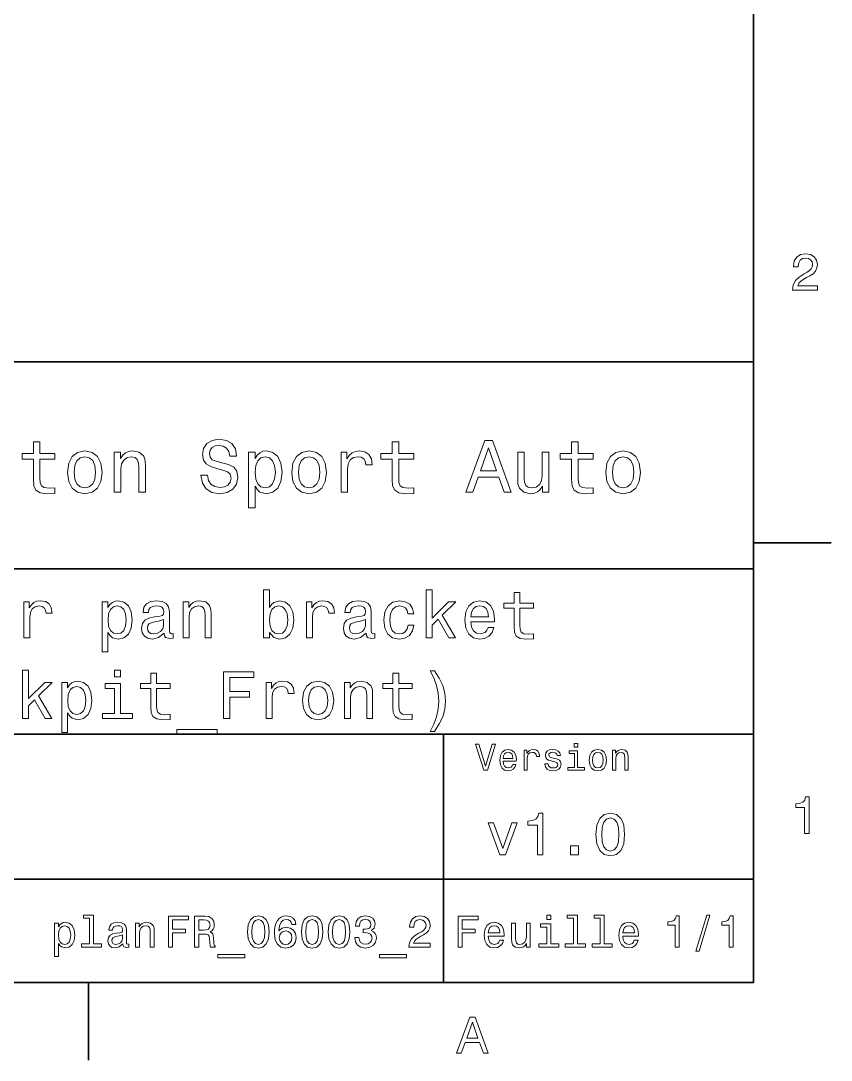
# Model space of a CAD drawing. Extents: x 0 to 297, y 0 to 210.
# Drawn here: x 216.1 to 294.5, y 2.5 to 103 of the extents above; entities that cross this region are included whole.
import ezdxf

# ---------------------------------------------------------------- set-up
doc = ezdxf.new("R2010")
doc.units = 0

msp = doc.modelspace()

# ---------------------------------------------------------------- linework, layer by layer
at = {"color": 7, "lineweight": 35}
for p, q in [((287, 10), (287, 200)), ((97, 70), (287, 70)), ((287, 70), (287, 10)), ((162, 50), (287, 50)), ((162, 34), (287, 34)), ((257, 10), (257, 34)), ((162, 20), (287, 20)), ((10, 10), (287, 10)), ((97, 10), (287, 10))]:
    msp.add_line(p, q, dxfattribs=at)
at = {"color": 7, "lineweight": 35, "ltscale": 0.1875}
for p, q in [((287, 52.5), (294.5, 52.5)), ((222.699997, 10), (222.699997, 2.5))]:
    msp.add_line(p, q, dxfattribs=at)
at = {"color": 7, "lineweight": 13}
for points in [[(290.76947, 76.916786), (293.175079, 76.916786), (293.175079, 77.350502), (291.273773, 77.350502), (291.3797, 77.587532), (291.561249, 77.784218), (292.121033, 78.142288), (292.418579, 78.293587), (292.751434, 78.510445), (292.988464, 78.762604), (293.124634, 79.060158), (293.175079, 79.398056), (293.089355, 79.821686), (292.852325, 80.154541), (292.489197, 80.366356), (292.020172, 80.442001), (291.536041, 80.35627), (291.167877, 80.119232), (290.930847, 79.740997), (290.850159, 79.241714), (290.850159, 79.171112), (291.309082, 79.171112), (291.309082, 79.211456), (291.354462, 79.554398), (291.490631, 79.806557), (291.707489, 79.967941), (291.994965, 80.023415), (292.287476, 79.972984), (292.504333, 79.846901), (292.645538, 79.650215), (292.695984, 79.403099), (292.660675, 79.171112), (292.56485, 78.974426), (292.403473, 78.802956), (292.181549, 78.651657), (291.884003, 78.490273), (291.389771, 78.177589), (291.041779, 77.844742), (290.835022, 77.441284), (290.76947, 76.931915)], [(234.20462, 59.030979), (233.548996, 59.030979), (233.693085, 58.267288), (234.053314, 57.70533), (234.608078, 57.366714), (235.357361, 57.244236), (236.099426, 57.359509), (236.654175, 57.67651), (237.007202, 58.17363), (237.136902, 58.82925), (237.028824, 59.420029), (236.726227, 59.801872), (236.236313, 60.054031), (235.580704, 60.241352), (235.018738, 60.378242), (234.651306, 60.536743), (234.442368, 60.767288), (234.377533, 61.127522), (234.442368, 61.451729), (234.629684, 61.696686), (234.917877, 61.862389), (235.314133, 61.920029), (235.71759, 61.84798), (236.034592, 61.653458), (236.24353, 61.32925), (236.344391, 60.889767), (237, 60.889767), (237, 60.904179), (236.884735, 61.581409), (236.546112, 62.085732), (236.01297, 62.402737), (235.292511, 62.510807), (234.644104, 62.402737), (234.139771, 62.100143), (233.815567, 61.631844), (233.700287, 61.026657), (233.793961, 60.486309), (234.067734, 60.118874), (234.5, 59.873917), (235.09079, 59.6866), (235.674362, 59.520893), (236.113831, 59.362389), (236.380402, 59.131844), (236.47406, 58.757202), (236.387619, 58.375359), (236.164276, 58.087173), (235.825653, 57.907059), (235.386169, 57.849422), (234.896255, 57.928673), (234.521622, 58.159222), (234.283875, 58.533859)], [(259.175781, 57.381123), (259.838623, 57.381123), (260.364563, 58.850864), (262.360229, 58.850864), (262.886169, 57.381123), (263.563416, 57.381123), (261.733429, 62.388329), (260.998566, 62.388329)], [(217.353027, 60.579971), (217.353027, 58.64193), (217.396255, 58.015129), (217.597992, 57.582851), (218.001434, 57.330688), (218.685883, 57.244236), (219.43515, 57.280258), (219.43515, 57.827808), (218.887604, 57.78458), (218.390488, 57.842216), (218.123917, 58.022331), (218.008652, 58.324928), (217.98703, 58.75), (217.98703, 60.579971), (219.43515, 60.579971), (219.43515, 61.120316), (217.98703, 61.120316), (217.98703, 62.251438), (217.353027, 62.251438), (217.353027, 61.120316), (216.257935, 61.120316), (216.257935, 60.579971)], [(220.65274, 59.311958), (220.768005, 58.432995), (221.099426, 57.78458), (221.625366, 57.381123), (222.331421, 57.244236), (223.030258, 57.381123), (223.556198, 57.777374), (223.887604, 58.425793), (224.010086, 59.311958), (223.887604, 60.190922), (223.556198, 60.846542), (223.030258, 61.242794), (222.331421, 61.386887), (221.625366, 61.242794), (221.099426, 60.839336), (220.768005, 60.190922)], [(225.177246, 57.381123), (225.811249, 57.381123), (225.811249, 59.614552), (225.876083, 60.12608), (226.085022, 60.500717), (226.409225, 60.731266), (226.841507, 60.817722), (227.187317, 60.745674), (227.403458, 60.551151), (227.511536, 60.226944), (227.547546, 59.794666), (227.547546, 57.381123), (228.181564, 57.381123), (228.181564, 59.924351), (228.15274, 60.435879), (228.023056, 60.86095), (227.597992, 61.25), (226.935165, 61.386887), (226.567719, 61.336452), (226.257935, 61.199566), (225.991364, 60.969017), (225.782425, 60.659222), (225.782425, 61.25), (225.177246, 61.25)], [(238.786743, 60.652016), (238.786743, 61.25), (238.15274, 61.25), (238.15274, 55.882565), (238.786743, 55.882565), (238.786743, 57.971901), (239.010101, 57.633286), (239.262253, 57.409943), (239.896271, 57.244236), (240.50145, 57.381123), (240.976959, 57.791786), (241.286743, 58.440201), (241.402023, 59.319164), (241.286743, 60.190922), (240.976959, 60.839336), (240.50145, 61.242794), (239.896271, 61.386887), (239.550446, 61.343658), (239.255051, 61.206772), (239.002899, 60.976223)], [(242.338623, 59.311958), (242.453888, 58.432995), (242.785309, 57.78458), (243.311249, 57.381123), (244.017303, 57.244236), (244.716141, 57.381123), (245.242081, 57.777374), (245.573486, 58.425793), (245.695969, 59.311958), (245.573486, 60.190922), (245.242081, 60.846542), (244.716141, 61.242794), (244.017303, 61.386887), (243.311249, 61.242794), (242.785309, 60.839336), (242.453888, 60.190922)], [(247.100861, 57.381123), (247.734863, 57.381123), (247.734863, 59.592937), (247.799713, 60.12608), (247.994232, 60.507923), (248.311249, 60.738472), (248.736313, 60.817722), (249.053314, 60.767288), (249.291077, 60.623199), (249.435165, 60.378242), (249.485596, 60.046829), (250.126801, 60.046829), (250.040344, 60.630402), (249.802597, 61.048271), (249.406342, 61.30043), (248.865997, 61.386887), (248.498566, 61.32925), (248.181549, 61.185158), (247.900574, 60.940201), (247.677246, 60.608788), (247.677246, 61.25), (247.100861, 61.25)], [(252.05043, 60.579971), (252.05043, 58.64193), (252.093658, 58.015129), (252.29538, 57.582851), (252.698853, 57.330688), (253.383286, 57.244236), (254.132568, 57.280258), (254.132568, 57.827808), (253.585022, 57.78458), (253.087891, 57.842216), (252.82132, 58.022331), (252.706055, 58.324928), (252.684448, 58.75), (252.684448, 60.579971), (254.132568, 60.579971), (254.132568, 61.120316), (252.684448, 61.120316), (252.684448, 62.251438), (252.05043, 62.251438), (252.05043, 61.120316), (250.955322, 61.120316), (250.955322, 60.579971)], [(260.595093, 59.463257), (261.365997, 61.667866), (262.136902, 59.463257)], [(269.399109, 60.579971), (269.399109, 58.64193), (269.442352, 58.015129), (269.644073, 57.582851), (270.047546, 57.330688), (270.731995, 57.244236), (271.481262, 57.280258), (271.481262, 57.827808), (270.933716, 57.78458), (270.436584, 57.842216), (270.170013, 58.022331), (270.054749, 58.324928), (270.033142, 58.75), (270.033142, 60.579971), (271.481262, 60.579971), (271.481262, 61.120316), (270.033142, 61.120316), (270.033142, 62.251438), (269.399109, 62.251438), (269.399109, 61.120316), (268.304016, 61.120316), (268.304016, 60.579971)], [(272.698853, 59.311958), (272.814117, 58.432995), (273.145508, 57.78458), (273.671448, 57.381123), (274.377502, 57.244236), (275.076355, 57.381123), (275.602295, 57.777374), (275.933716, 58.425793), (276.056183, 59.311958), (275.933716, 60.190922), (275.602295, 60.846542), (275.076355, 61.242794), (274.377502, 61.386887), (273.671448, 61.242794), (273.145508, 60.839336), (272.814117, 60.190922)], [(221.301147, 59.319164), (221.365997, 59.967579), (221.567719, 60.435879), (221.891937, 60.72406), (222.331421, 60.824928), (222.763687, 60.72406), (223.087891, 60.443081), (223.289627, 59.967579), (223.361679, 59.319164), (223.289627, 58.663544), (223.087891, 58.188038), (222.763687, 57.899853), (222.331421, 57.806194), (221.891937, 57.899853), (221.567719, 58.188038), (221.365997, 58.663544)], [(239.788193, 57.8134), (239.363129, 57.907059), (239.053314, 58.195244), (238.858795, 58.663544), (238.793945, 59.319164), (238.858795, 59.967579), (239.053314, 60.435879), (239.363129, 60.716858), (239.788193, 60.817722), (240.177246, 60.716858), (240.48703, 60.428673), (240.681564, 59.960373), (240.753601, 59.319164), (240.681564, 58.67075), (240.48703, 58.195244), (240.177246, 57.907059)], [(242.98703, 59.319164), (243.05188, 59.967579), (243.253601, 60.435879), (243.57782, 60.72406), (244.017303, 60.824928), (244.449585, 60.72406), (244.773773, 60.443081), (244.97551, 59.967579), (245.047546, 59.319164), (244.97551, 58.663544), (244.773773, 58.188038), (244.449585, 57.899853), (244.017303, 57.806194), (243.57782, 57.899853), (243.253601, 58.188038), (243.05188, 58.663544)], [(267.194519, 61.25), (266.560516, 61.25), (266.560516, 59.016571), (266.488464, 58.497837), (266.279541, 58.123196), (265.955322, 57.892651), (265.530243, 57.820602), (265.19165, 57.878242), (264.975494, 58.051151), (264.853027, 58.346542), (264.824219, 58.764408), (264.824219, 61.25), (264.190186, 61.25), (264.190186, 58.706772), (264.211792, 58.195244), (264.348694, 57.770172), (264.766571, 57.381123), (265.436584, 57.244236), (265.796814, 57.294666), (266.106628, 57.424351), (266.373199, 57.647694), (266.589325, 57.971901), (266.589325, 57.381123), (267.194519, 57.381123)], [(273.34726, 59.319164), (273.412109, 59.967579), (273.613831, 60.435879), (273.938019, 60.72406), (274.377502, 60.824928), (274.809784, 60.72406), (275.134003, 60.443081), (275.335724, 59.967579), (275.407776, 59.319164), (275.335724, 58.663544), (275.134003, 58.188038), (274.809784, 57.899853), (274.377502, 57.806194), (273.938019, 57.899853), (273.613831, 58.188038), (273.412109, 58.663544)], [(240.182281, 43.842941), (240.603745, 43.343662), (241.180832, 43.181557), (241.725494, 43.304756), (242.159943, 43.674355), (242.432281, 44.264412), (242.536026, 45.048992), (242.432281, 45.833576), (242.153458, 46.417149), (241.725494, 46.780262), (241.180832, 46.909943), (240.610229, 46.741356), (240.376801, 46.533863), (240.182281, 46.255043), (240.182281, 47.960377), (239.611664, 47.960377), (239.611664, 43.304756), (240.182281, 43.304756)], [(255.335724, 43.304756), (255.906342, 43.304756), (255.906342, 44.530262), (256.502869, 45.107349), (257.527374, 43.304756), (258.169312, 43.304756), (256.891937, 45.502884), (258.201721, 46.786743), (257.481995, 46.786743), (255.906342, 45.217579), (255.906342, 47.960377), (255.335724, 47.960377)], [(263.829956, 46.18372), (263.829956, 44.439484), (263.868866, 43.875362), (264.050415, 43.486313), (264.413544, 43.259369), (265.029541, 43.181557), (265.703888, 43.213978), (265.703888, 43.706772), (265.21109, 43.66787), (264.763672, 43.719742), (264.523773, 43.881847), (264.420013, 44.154179), (264.400574, 44.536743), (264.400574, 46.18372), (265.703888, 46.18372), (265.703888, 46.670029), (264.400574, 46.670029), (264.400574, 47.688042), (263.829956, 47.688042), (263.829956, 46.670029), (262.84436, 46.670029), (262.84436, 46.18372)], [(216.437317, 43.304756), (217.007919, 43.304756), (217.007919, 45.295391), (217.066284, 45.775219), (217.241364, 46.118877), (217.526657, 46.32637), (217.909225, 46.397697), (218.194519, 46.352306), (218.408508, 46.222622), (218.538177, 46.002163), (218.583572, 45.703892), (219.16066, 45.703892), (219.082855, 46.229107), (218.868881, 46.60519), (218.512253, 46.832134), (218.02594, 46.909943), (217.695251, 46.85807), (217.409943, 46.728386), (217.157059, 46.507927), (216.956055, 46.209656), (216.956055, 46.786743), (216.437317, 46.786743)], [(224.568451, 46.248562), (224.568451, 46.786743), (223.997833, 46.786743), (223.997833, 41.956055), (224.568451, 41.956055), (224.568451, 43.836456), (224.769455, 43.5317), (224.996399, 43.330692), (225.567001, 43.181557), (226.111664, 43.304756), (226.539627, 43.674355), (226.818451, 44.257927), (226.922195, 45.048992), (226.818451, 45.833576), (226.539627, 46.417149), (226.111664, 46.780262), (225.567001, 46.909943), (225.255768, 46.87104), (224.989914, 46.747841), (224.76297, 46.540348)], [(225.469742, 43.693806), (225.087173, 43.778099), (224.80835, 44.037464), (224.633286, 44.458935), (224.574921, 45.048992), (224.633286, 45.632565), (224.80835, 46.054035), (225.087173, 46.306919), (225.469742, 46.397697), (225.819885, 46.306919), (226.098709, 46.04755), (226.273773, 45.626083), (226.338623, 45.048992), (226.273773, 44.46542), (226.098709, 44.037464), (225.819885, 43.778099)], [(230.002167, 43.758648), (230.002167, 43.739193), (230.034576, 43.518734), (230.131836, 43.363113), (230.540344, 43.239914), (230.858063, 43.291786), (230.858063, 43.732712), (230.721893, 43.713257), (230.540344, 43.79755), (230.507919, 44.056919), (230.507919, 45.859512), (230.430115, 46.319885), (230.203171, 46.644093), (229.807632, 46.838619), (229.25, 46.909943), (228.705338, 46.832134), (228.303314, 46.611671), (228.05043, 46.268013), (227.966141, 45.814121), (227.966141, 45.775219), (228.478394, 45.775219), (228.523773, 46.04755), (228.666428, 46.242077), (228.899857, 46.358791), (229.230545, 46.404179), (229.548279, 46.371758), (229.775208, 46.274498), (229.911377, 46.105907), (229.956772, 45.872478), (229.930832, 45.600143), (229.827087, 45.463978), (229.567719, 45.399136), (229.081406, 45.347263), (228.523773, 45.230549), (228.128235, 45.023056), (227.894806, 44.698849), (227.823486, 44.219021), (227.888336, 43.791069), (228.08934, 43.473343), (228.413544, 43.272335), (228.860947, 43.201012), (229.463974, 43.337177)], [(231.837173, 43.304756), (232.407776, 43.304756), (232.407776, 45.314842), (232.466141, 45.775219), (232.654175, 46.112392), (232.945969, 46.319885), (233.335022, 46.397697), (233.646255, 46.332855), (233.840775, 46.157784), (233.938034, 45.865997), (233.970459, 45.476948), (233.970459, 43.304756), (234.541061, 43.304756), (234.541061, 45.593662), (234.515137, 46.054035), (234.398407, 46.4366), (234.015854, 46.786743), (233.419312, 46.909943), (233.088623, 46.864555), (232.809799, 46.741356), (232.569885, 46.533863), (232.381836, 46.255043), (232.381836, 46.786743), (231.837173, 46.786743)], [(241.952454, 45.048992), (241.887604, 44.46542), (241.71254, 44.037464), (241.433716, 43.778099), (241.083572, 43.693806), (240.701004, 43.778099), (240.42218, 44.037464), (240.247116, 44.458935), (240.188751, 45.048992), (240.247116, 45.632565), (240.42218, 46.054035), (240.701004, 46.306919), (241.083572, 46.397697), (241.433716, 46.306919), (241.71254, 46.04755), (241.887604, 45.626083)], [(243.76152, 43.304756), (244.332123, 43.304756), (244.332123, 45.295391), (244.390488, 45.775219), (244.565552, 46.118877), (244.850861, 46.32637), (245.233429, 46.397697), (245.518738, 46.352306), (245.732712, 46.222622), (245.862396, 46.002163), (245.907776, 45.703892), (246.484863, 45.703892), (246.407059, 46.229107), (246.193085, 46.60519), (245.836456, 46.832134), (245.350143, 46.909943), (245.019455, 46.85807), (244.734146, 46.728386), (244.481262, 46.507927), (244.280258, 46.209656), (244.280258, 46.786743), (243.76152, 46.786743)], [(249.519455, 43.758648), (249.519455, 43.739193), (249.551865, 43.518734), (249.649139, 43.363113), (250.057632, 43.239914), (250.375366, 43.291786), (250.375366, 43.732712), (250.239197, 43.713257), (250.057632, 43.79755), (250.025208, 44.056919), (250.025208, 45.859512), (249.947403, 46.319885), (249.720459, 46.644093), (249.324921, 46.838619), (248.767288, 46.909943), (248.222626, 46.832134), (247.820602, 46.611671), (247.567719, 46.268013), (247.483429, 45.814121), (247.483429, 45.775219), (247.995667, 45.775219), (248.041061, 46.04755), (248.183716, 46.242077), (248.417145, 46.358791), (248.747833, 46.404179), (249.065552, 46.371758), (249.292511, 46.274498), (249.42868, 46.105907), (249.47406, 45.872478), (249.44812, 45.600143), (249.344376, 45.463978), (249.085007, 45.399136), (248.598694, 45.347263), (248.041061, 45.230549), (247.645538, 45.023056), (247.412109, 44.698849), (247.340775, 44.219021), (247.405609, 43.791069), (247.606628, 43.473343), (247.930832, 43.272335), (248.378235, 43.201012), (248.981262, 43.337177)], [(253.572052, 45.632565), (254.136169, 45.632565), (254.01944, 46.151299), (253.740631, 46.559799), (253.306183, 46.812683), (252.742065, 46.909943), (252.119598, 46.780262), (251.646255, 46.417149), (251.347977, 45.827091), (251.244232, 45.036026), (251.341492, 44.251442), (251.633286, 43.66787), (252.093658, 43.304756), (252.722626, 43.181557), (253.280258, 43.27882), (253.714691, 43.551155), (254.01297, 43.979107), (254.142639, 44.549713), (253.597977, 44.549713), (253.500717, 44.1866), (253.319153, 43.914265), (253.059799, 43.745678), (252.742065, 43.693806), (252.346542, 43.778099), (252.061234, 44.037464), (251.886169, 44.458935), (251.827805, 45.055477), (251.886169, 45.63905), (252.067719, 46.06052), (252.359497, 46.319885), (252.742065, 46.410664), (253.079254, 46.352306), (253.332123, 46.203171), (253.500717, 45.956772)], [(259.660645, 44.880405), (261.943085, 44.880405), (261.949554, 45.146255), (261.845825, 45.891933), (261.560516, 46.44957), (261.106628, 46.786743), (260.503601, 46.909943), (259.913544, 46.780262), (259.459656, 46.417149), (259.167847, 45.827091), (259.064117, 45.048992), (259.161377, 44.251442), (259.453156, 43.66787), (259.900574, 43.304756), (260.484131, 43.181557), (260.989899, 43.26585), (261.404907, 43.486313), (261.709656, 43.836456), (261.884705, 44.303314), (261.320587, 44.303314), (261.203888, 44.043949), (261.035309, 43.849426), (260.555481, 43.693806), (260.185883, 43.765129), (259.907043, 43.992077), (259.725494, 44.361671), (259.660645, 44.86095)], [(259.660645, 45.360233), (259.731995, 45.807636), (259.907043, 46.138329), (260.172913, 46.33934), (260.523041, 46.410664), (260.866699, 46.33934), (261.132568, 46.138329), (261.294678, 45.807636), (261.353027, 45.360233)], [(229.937317, 44.523777), (229.859512, 44.1866), (229.652023, 43.927235), (229.340775, 43.758648), (228.958221, 43.700291), (228.711823, 43.732712), (228.536743, 43.836456), (228.426514, 44.018013), (228.394089, 44.270893), (228.420029, 44.497841), (228.523773, 44.659943), (228.938766, 44.841499), (229.463974, 44.919308), (229.937317, 45.074928)], [(249.454605, 44.523777), (249.376801, 44.1866), (249.169312, 43.927235), (248.858063, 43.758648), (248.475494, 43.700291), (248.229095, 43.732712), (248.054031, 43.836456), (247.943802, 44.018013), (247.911377, 44.270893), (247.937317, 44.497841), (248.041061, 44.659943), (248.456055, 44.841499), (248.981262, 44.919308), (249.454605, 45.074928)], [(216.301147, 35.530258), (216.871765, 35.530258), (216.871765, 36.755764), (217.468292, 37.332851), (218.492798, 35.530258), (219.134735, 35.530258), (217.857346, 37.728386), (219.167145, 39.012245), (218.447403, 39.012245), (216.871765, 37.443081), (216.871765, 40.185879), (216.301147, 40.185879)], [(225.793945, 40.185879), (225.190918, 40.185879), (225.190918, 39.537464), (225.793945, 39.537464)], [(228.698853, 38.409222), (228.698853, 36.664986), (228.737747, 36.100864), (228.919312, 35.711815), (229.282425, 35.484871), (229.898407, 35.407059), (230.572769, 35.43948), (230.572769, 35.932274), (230.079971, 35.893372), (229.632568, 35.945244), (229.392654, 36.107349), (229.28891, 36.379681), (229.269455, 36.762245), (229.269455, 38.409222), (230.572769, 38.409222), (230.572769, 38.895531), (229.269455, 38.895531), (229.269455, 39.913544), (228.698853, 39.913544), (228.698853, 38.895531), (227.713257, 38.895531), (227.713257, 38.409222)], [(235.753601, 35.530258), (236.356628, 35.530258), (236.356628, 37.598701), (238.25, 37.598701), (238.25, 38.136887), (236.356628, 38.136887), (236.356628, 39.485588), (238.684433, 39.485588), (238.684433, 40.030258), (235.753601, 40.030258)], [(252.119598, 38.409222), (252.119598, 36.664986), (252.158493, 36.100864), (252.340057, 35.711815), (252.703171, 35.484871), (253.319153, 35.407059), (253.993515, 35.43948), (253.993515, 35.932274), (253.500717, 35.893372), (253.053314, 35.945244), (252.8134, 36.107349), (252.709656, 36.379681), (252.690201, 36.762245), (252.690201, 38.409222), (253.993515, 38.409222), (253.993515, 38.895531), (252.690201, 38.895531), (252.690201, 39.913544), (252.119598, 39.913544), (252.119598, 38.895531), (251.134003, 38.895531), (251.134003, 38.409222)], [(256.13327, 34.278816), (256.600128, 34.992073), (256.930847, 35.698845), (257.125366, 36.431557), (257.190186, 37.209652), (257.125366, 37.981266), (256.930847, 38.720459), (256.600128, 39.427231), (256.13327, 40.140488), (255.724777, 40.140488), (256.087891, 39.453171), (256.34726, 38.726944), (256.502869, 37.974781), (256.561218, 37.209652), (256.502869, 36.444523), (256.34726, 35.685879), (256.081421, 34.966137), (255.724777, 34.278816)], [(220.664978, 38.474064), (220.664978, 39.012245), (220.094376, 39.012245), (220.094376, 34.181557), (220.664978, 34.181557), (220.664978, 36.061958), (220.865997, 35.757202), (221.092941, 35.556194), (221.663544, 35.407059), (222.208221, 35.530258), (222.636169, 35.899857), (222.914978, 36.483429), (223.018738, 37.274494), (222.914978, 38.059078), (222.636169, 38.642651), (222.208221, 39.005764), (221.663544, 39.135445), (221.35231, 39.096542), (221.086456, 38.973343), (220.859512, 38.76585)], [(221.566284, 35.919308), (221.183716, 36.003601), (220.904907, 36.262966), (220.729828, 36.684437), (220.671478, 37.274494), (220.729828, 37.858067), (220.904907, 38.279537), (221.183716, 38.532421), (221.566284, 38.623199), (221.916428, 38.532421), (222.195251, 38.273052), (222.370316, 37.851585), (222.435165, 37.274494), (222.370316, 36.690922), (222.195251, 36.262966), (221.916428, 36.003601)], [(225.77449, 36.010086), (225.77449, 38.895531), (224.309082, 38.895531), (224.309082, 38.409222), (225.203888, 38.409222), (225.203888, 36.010086), (224.036743, 36.010086), (224.036743, 35.530258), (226.954605, 35.530258), (226.954605, 36.010086)], [(239.858063, 35.530258), (240.42868, 35.530258), (240.42868, 37.520893), (240.48703, 38.000721), (240.662109, 38.344379), (240.947403, 38.551872), (241.329971, 38.623199), (241.615265, 38.577808), (241.829254, 38.448124), (241.958923, 38.227665), (242.004318, 37.929394), (242.581406, 37.929394), (242.503601, 38.454609), (242.289627, 38.830692), (241.932999, 39.057636), (241.446686, 39.135445), (241.115997, 39.083572), (240.830688, 38.953888), (240.577805, 38.733429), (240.376801, 38.435158), (240.376801, 39.012245), (239.858063, 39.012245)], [(243.378967, 37.268009), (243.482712, 36.476944), (243.780975, 35.893372), (244.254318, 35.530258), (244.889771, 35.407059), (245.518738, 35.530258), (245.992065, 35.886887), (246.290344, 36.470459), (246.400574, 37.268009), (246.290344, 38.059078), (245.992065, 38.649136), (245.518738, 39.005764), (244.889771, 39.135445), (244.254318, 39.005764), (243.780975, 38.642651), (243.482712, 38.059078)], [(243.962524, 37.274494), (244.020889, 37.858067), (244.202454, 38.279537), (244.494232, 38.538902), (244.889771, 38.629681), (245.278809, 38.538902), (245.570602, 38.286022), (245.752167, 37.858067), (245.817001, 37.274494), (245.752167, 36.684437), (245.570602, 36.256481), (245.278809, 35.997116), (244.889771, 35.912823), (244.494232, 35.997116), (244.202454, 36.256481), (244.020889, 36.684437)], [(247.451004, 35.530258), (248.021606, 35.530258), (248.021606, 37.540344), (248.079971, 38.000721), (248.268005, 38.337894), (248.559799, 38.545387), (248.948853, 38.623199), (249.260086, 38.558357), (249.454605, 38.383286), (249.551865, 38.091499), (249.58429, 37.70245), (249.58429, 35.530258), (250.154892, 35.530258), (250.154892, 37.819164), (250.128967, 38.279537), (250.012238, 38.662102), (249.629684, 39.012245), (249.033142, 39.135445), (248.702454, 39.090057), (248.42363, 38.966858), (248.183716, 38.759365), (247.995667, 38.480545), (247.995667, 39.012245), (247.451004, 39.012245)], [(231.227661, 34.453888), (231.227661, 34), (235.131119, 34), (235.131119, 34.453888)], [(261.71109, 33.03458), (261.08429, 30.905619), (260.439484, 33.03458), (260.09726, 33.03458), (260.904175, 30.530979), (261.264404, 30.530979), (262.053314, 33.03458)], [(262.784576, 31.40634), (264.052582, 31.40634), (264.056183, 31.554033), (263.998566, 31.9683), (263.840057, 32.278099), (263.587891, 32.465416), (263.252869, 32.533859), (262.925079, 32.461815), (262.672913, 32.260086), (262.510803, 31.932276), (262.453156, 31.5), (262.507202, 31.056915), (262.669312, 30.732708), (262.917877, 30.530979), (263.242065, 30.462536), (263.523041, 30.509365), (263.753601, 30.631844), (263.922913, 30.826368), (264.020172, 31.085733), (263.706787, 31.085733), (263.641937, 30.941643), (263.548279, 30.833572), (263.281708, 30.747118), (263.076355, 30.786743), (262.921478, 30.912823), (262.820618, 31.118155), (262.784576, 31.395533)], [(262.784576, 31.672911), (262.824219, 31.921469), (262.921478, 32.105186), (263.069153, 32.216858), (263.263702, 32.256485), (263.45462, 32.216858), (263.602295, 32.105186), (263.692352, 31.921469), (263.724792, 31.672911)], [(264.794678, 30.530979), (265.111664, 30.530979), (265.111664, 31.636887), (265.144104, 31.903458), (265.241364, 32.094379), (265.399841, 32.209652), (265.612396, 32.249279), (265.770905, 32.224064), (265.889771, 32.152016), (265.961823, 32.029537), (265.98703, 31.863832), (266.307648, 31.863832), (266.264404, 32.155621), (266.145538, 32.364552), (265.947418, 32.490635), (265.677246, 32.533859), (265.49353, 32.505043), (265.335022, 32.432995), (265.194519, 32.310516), (265.082855, 32.144814), (265.082855, 32.465416), (264.794678, 32.465416)], [(267.791779, 31.658501), (267.485596, 31.730547), (267.258636, 31.8134), (267.182983, 31.982708), (267.20462, 32.101585), (267.280273, 32.188038), (267.40274, 32.242073), (267.579254, 32.263687), (267.748566, 32.242073), (267.881836, 32.177231), (267.968292, 32.079971), (268.004333, 31.950287), (268.314117, 31.950287), (268.314117, 31.957493), (268.260101, 32.191643), (268.112396, 32.375359), (267.881836, 32.490635), (267.579254, 32.533859), (267.273041, 32.490635), (267.049713, 32.371758), (266.90921, 32.195244), (266.865997, 31.971901), (266.898407, 31.755764), (266.999268, 31.604465), (267.164978, 31.496397), (267.406342, 31.420748), (267.759369, 31.334293), (267.975494, 31.244236), (268.033142, 31.17219), (268.054749, 31.064121), (268.022339, 30.930836), (267.935883, 30.829971), (267.79538, 30.765129), (267.608063, 30.743515), (267.409943, 30.765129), (267.265839, 30.840778), (267.168579, 30.963255), (267.128967, 31.132565), (266.822754, 31.132565), (266.873199, 30.844379), (267.020905, 30.635447), (267.255035, 30.509365), (267.579254, 30.462536), (267.917877, 30.509365), (268.166412, 30.635447), (268.317719, 30.837175), (268.371765, 31.100143), (268.332123, 31.327089), (268.220459, 31.481987), (268.036743, 31.582851)], [(269.981995, 30.79755), (269.981995, 32.400574), (269.167877, 32.400574), (269.167877, 32.130402), (269.664978, 32.130402), (269.664978, 30.79755), (269.016571, 30.79755), (269.016571, 30.530979), (270.637604, 30.530979), (270.637604, 30.79755)], [(269.992798, 33.117435), (269.657776, 33.117435), (269.657776, 32.757202), (269.992798, 32.757202)], [(271.087891, 31.496397), (271.145538, 31.056915), (271.311249, 30.732708), (271.574219, 30.530979), (271.927246, 30.462536), (272.276672, 30.530979), (272.539612, 30.729107), (272.705322, 31.053314), (272.766571, 31.496397), (272.705322, 31.935879), (272.539612, 32.263687), (272.276672, 32.461815), (271.927246, 32.533859), (271.574219, 32.461815), (271.311249, 32.260086), (271.145538, 31.935879)], [(271.412109, 31.5), (271.444519, 31.824207), (271.54538, 32.058357), (271.707489, 32.20245), (271.927246, 32.25288), (272.143372, 32.20245), (272.305481, 32.061958), (272.406342, 31.824207), (272.442352, 31.5), (272.406342, 31.17219), (272.305481, 30.934437), (272.143372, 30.790344), (271.927246, 30.743515), (271.707489, 30.790344), (271.54538, 30.934437), (271.444519, 31.17219)], [(273.350159, 30.530979), (273.667145, 30.530979), (273.667145, 31.647694), (273.699554, 31.903458), (273.804047, 32.090778), (273.966125, 32.206051), (274.182281, 32.249279), (274.355194, 32.213257), (274.463257, 32.115993), (274.517303, 31.95389), (274.535309, 31.737751), (274.535309, 30.530979), (274.852295, 30.530979), (274.852295, 31.802593), (274.837891, 32.058357), (274.773041, 32.270893), (274.560516, 32.465416), (274.229095, 32.533859), (274.04538, 32.508644), (273.890503, 32.440201), (273.757202, 32.324928), (273.65274, 32.170029), (273.65274, 32.465416), (273.350159, 32.465416)], [(291.909241, 24.416786), (292.368164, 24.416786), (292.368164, 27.942001), (292.025208, 27.942001), (291.934448, 27.634365), (291.752899, 27.427593), (291.475525, 27.306557), (291.092224, 27.266211), (291.092224, 26.90814), (291.909241, 26.90814)], [(266.100861, 22.360231), (266.625366, 22.360231), (266.625366, 26.38905), (266.233429, 26.38905), (266.129669, 26.037464), (265.92218, 25.801153), (265.605194, 25.662825), (265.167145, 25.616714), (265.167145, 25.207493), (266.100861, 25.207493)], [(271.755035, 24.314121), (271.841492, 23.409224), (272.112396, 22.763689), (272.544678, 22.371759), (273.144104, 22.244957), (273.737762, 22.371759), (274.170044, 22.763689), (274.43515, 23.409224), (274.527374, 24.314121), (274.43515, 25.213257), (274.325653, 25.570606), (274.170044, 25.864553), (273.737762, 26.256485), (273.144104, 26.38905), (272.544678, 26.256485), (272.112396, 25.858791), (271.841492, 25.213257)], [(262.469727, 22.360231), (263.005768, 22.360231), (264.135437, 25.455332), (263.610962, 25.455332), (262.740631, 22.959656), (261.853027, 25.455332), (261.322754, 25.455332)], [(272.30835, 24.314121), (272.354462, 25.011528), (272.498566, 25.51297), (272.757935, 25.806917), (273.144104, 25.910664), (273.524506, 25.806917), (273.783875, 25.51297), (273.927948, 25.011528), (273.97406, 24.314121), (273.927948, 23.610952), (273.783875, 23.10951), (273.524506, 22.815563), (273.144104, 22.717581), (272.757935, 22.815563), (272.498566, 23.10951), (272.354462, 23.610952)], [(269.276672, 22.360231), (270.072052, 22.360231), (270.072052, 23.219021), (269.276672, 23.219021)], [(222.788193, 16.212536), (222.788193, 13.748559), (222.005768, 13.748559), (222.005768, 13.428675), (223.946686, 13.428675), (223.946686, 13.748559), (223.168594, 13.748559), (223.168594, 16.532421), (222.19165, 16.532421), (222.19165, 16.212536)], [(230.414978, 13.428675), (230.817001, 13.428675), (230.817001, 14.807637), (232.079254, 14.807637), (232.079254, 15.166427), (230.817001, 15.166427), (230.817001, 16.065563), (232.368881, 16.065563), (232.368881, 16.428675), (230.414978, 16.428675)], [(232.939484, 13.428675), (233.341492, 13.428675), (233.341492, 14.695246), (233.752167, 14.695246), (234.054749, 14.682277), (234.244965, 14.621758), (234.348709, 14.479107), (234.391937, 14.224064), (234.413544, 13.835014), (234.439484, 13.579971), (234.491348, 13.428675), (234.945251, 13.428675), (234.945251, 13.510807), (234.845825, 13.631845), (234.811234, 13.856628), (234.780975, 14.340778), (234.707489, 14.699568), (234.608063, 14.81196), (234.452454, 14.894093), (234.625366, 15.002162), (234.746399, 15.153459), (234.824203, 15.34366), (234.850143, 15.572767), (234.789627, 15.93588), (234.616714, 16.208214), (234.331406, 16.372478), (233.942368, 16.428675), (232.939484, 16.428675)], [(238.066284, 14.894093), (238.131119, 14.215418), (238.33429, 13.731268), (238.658508, 13.43732), (239.108063, 13.342219), (239.553314, 13.43732), (239.877518, 13.731268), (240.07637, 14.215418), (240.145538, 14.894093), (240.07637, 15.568444), (239.994232, 15.836456), (239.877518, 16.056917), (239.553314, 16.350864), (239.108063, 16.450289), (238.658508, 16.350864), (238.33429, 16.052593), (238.131119, 15.568444)], [(238.481262, 14.894093), (238.515854, 15.417148), (238.623917, 15.793228), (238.818451, 16.013689), (239.108063, 16.091499), (239.393372, 16.013689), (239.587891, 15.793228), (239.695969, 15.417148), (239.730545, 14.894093), (239.695969, 14.366715), (239.587891, 13.990634), (239.393372, 13.770173), (239.108063, 13.696686), (238.818451, 13.770173), (238.623917, 13.990634), (238.515854, 14.366715)], [(242.747833, 15.620317), (242.66571, 15.970462), (242.47551, 16.229828), (242.181549, 16.394093), (241.801147, 16.450289), (241.546112, 16.420029), (241.325653, 16.337896), (241.131119, 16.203892), (240.966858, 16.013689), (240.837173, 15.775937), (240.742081, 15.486312), (240.681549, 15.144814), (240.664261, 14.760087), (240.733429, 14.146254), (240.945251, 13.701009), (241.286743, 13.432998), (241.753601, 13.342219), (242.172913, 13.42003), (242.492798, 13.623199), (242.700287, 13.943084), (242.773773, 14.349424), (242.700287, 14.760087), (242.501434, 15.075649), (242.194519, 15.274496), (241.814117, 15.34366), (241.403458, 15.257205), (241.096542, 15.010807), (241.161377, 15.486312), (241.299713, 15.82781), (241.511536, 16.030981), (241.805481, 16.100145), (242.021622, 16.065563), (242.185883, 15.974785), (242.293945, 15.823487), (242.350143, 15.620317)], [(243.270889, 14.894093), (243.335739, 14.215418), (243.53891, 13.731268), (243.863113, 13.43732), (244.312683, 13.342219), (244.757919, 13.43732), (245.082138, 13.731268), (245.280975, 14.215418), (245.350143, 14.894093), (245.280975, 15.568444), (245.198853, 15.836456), (245.082138, 16.056917), (244.757919, 16.350864), (244.312683, 16.450289), (243.863113, 16.350864), (243.53891, 16.052593), (243.335739, 15.568444)], [(243.685883, 14.894093), (243.720459, 15.417148), (243.828537, 15.793228), (244.023056, 16.013689), (244.312683, 16.091499), (244.597977, 16.013689), (244.792511, 15.793228), (244.900574, 15.417148), (244.935165, 14.894093), (244.900574, 14.366715), (244.792511, 13.990634), (244.597977, 13.770173), (244.312683, 13.696686), (244.023056, 13.770173), (243.828537, 13.990634), (243.720459, 14.366715)], [(245.873199, 14.894093), (245.938034, 14.215418), (246.141205, 13.731268), (246.465424, 13.43732), (246.914978, 13.342219), (247.360229, 13.43732), (247.684433, 13.731268), (247.883286, 14.215418), (247.952454, 14.894093), (247.883286, 15.568444), (247.801147, 15.836456), (247.684433, 16.056917), (247.360229, 16.350864), (246.914978, 16.450289), (246.465424, 16.350864), (246.141205, 16.052593), (245.938034, 15.568444)], [(246.288177, 14.894093), (246.322769, 15.417148), (246.430832, 15.793228), (246.625366, 16.013689), (246.914978, 16.091499), (247.200287, 16.013689), (247.394806, 15.793228), (247.502884, 15.417148), (247.53746, 14.894093), (247.502884, 14.366715), (247.394806, 13.990634), (247.200287, 13.770173), (246.914978, 13.696686), (246.625366, 13.770173), (246.430832, 13.990634), (246.322769, 14.366715)], [(248.427948, 14.371037), (248.427948, 14.340778), (248.497116, 13.925793), (248.700287, 13.614553), (249.020172, 13.415707), (249.443802, 13.342219), (249.893372, 13.415707), (250.230545, 13.605908), (250.446686, 13.908502), (250.52449, 14.297551), (250.489914, 14.552594), (250.394806, 14.760087), (250.239197, 14.92003), (250.031708, 15.036744), (250.312683, 15.270173), (250.412109, 15.641932), (250.34726, 15.979107), (250.161377, 16.23415), (249.858795, 16.394093), (249.443802, 16.450289), (249.054749, 16.381124), (248.756485, 16.190922), (248.561966, 15.888329), (248.497116, 15.486312), (248.497116, 15.456053), (248.881851, 15.456053), (248.916428, 15.73271), (249.028824, 15.931557), (249.210373, 16.052593), (249.465424, 16.095821), (249.690201, 16.061239), (249.854462, 15.970462), (249.953888, 15.823487), (249.992798, 15.62464), (249.953888, 15.412825), (249.850143, 15.270173), (249.668594, 15.183718), (249.422195, 15.157782), (249.253601, 15.162104), (249.253601, 14.820605), (249.465424, 14.829251), (249.737747, 14.790346), (249.940918, 14.6866), (250.061966, 14.518012), (250.105194, 14.297551), (250.057632, 14.04683), (249.932281, 13.860951), (249.733429, 13.744237), (249.469742, 13.705332), (249.197403, 13.748559), (248.998566, 13.878242), (248.873199, 14.085735), (248.825653, 14.371037)], [(253.667145, 13.428675), (255.729111, 13.428675), (255.729111, 13.800432), (254.099426, 13.800432), (254.190201, 14.003603), (254.345825, 14.172191), (254.825653, 14.479107), (255.080688, 14.60879), (255.365997, 14.794669), (255.569168, 15.010807), (255.685883, 15.26585), (255.729111, 15.555476), (255.655624, 15.918589), (255.452454, 16.203892), (255.141205, 16.385447), (254.739197, 16.450289), (254.324203, 16.376802), (254.008652, 16.173632), (253.805481, 15.849424), (253.736313, 15.421471), (253.736313, 15.360951), (254.129684, 15.360951), (254.129684, 15.395534), (254.168594, 15.689482), (254.285309, 15.905621), (254.471191, 16.043949), (254.717575, 16.091499), (254.968307, 16.048271), (255.154175, 15.940203), (255.275223, 15.771614), (255.318451, 15.559799), (255.288193, 15.360951), (255.206055, 15.192364), (255.067719, 15.045389), (254.877518, 14.915707), (254.622482, 14.777378), (254.198853, 14.509366), (253.900574, 14.224064), (253.723343, 13.878242), (253.667145, 13.441643)], [(258.414978, 13.428675), (258.817017, 13.428675), (258.817017, 14.807637), (260.079254, 14.807637), (260.079254, 15.166427), (258.817017, 15.166427), (258.817017, 16.065563), (260.368866, 16.065563), (260.368866, 16.428675), (258.414978, 16.428675)], [(267.389038, 16.532421), (266.98703, 16.532421), (266.98703, 16.100145), (267.389038, 16.100145)], [(269.572052, 16.212536), (269.572052, 13.748559), (268.789612, 13.748559), (268.789612, 13.428675), (270.73056, 13.428675), (270.73056, 13.748559), (269.952454, 13.748559), (269.952454, 16.532421), (268.975494, 16.532421), (268.975494, 16.212536)], [(272.174347, 16.212536), (272.174347, 13.748559), (271.391937, 13.748559), (271.391937, 13.428675), (273.332855, 13.428675), (273.332855, 13.748559), (272.554749, 13.748559), (272.554749, 16.532421), (271.57782, 16.532421), (271.57782, 16.212536)], [(279.416443, 13.428675), (279.809814, 13.428675), (279.809814, 16.450289), (279.515839, 16.450289), (279.438049, 16.1866), (279.28241, 16.009367), (279.044678, 15.905621), (278.716125, 15.871038), (278.716125, 15.564121), (279.416443, 15.564121)], [(281.42218, 13.026657), (281.720459, 13.026657), (282.766571, 16.510807), (282.463989, 16.510807)], [(284.621033, 13.428675), (285.014404, 13.428675), (285.014404, 16.450289), (284.720459, 16.450289), (284.642639, 16.1866), (284.48703, 16.009367), (284.249268, 15.905621), (283.920746, 15.871038), (283.920746, 15.564121), (284.621033, 15.564121)], [(219.788193, 15.391211), (219.788193, 15.75), (219.407776, 15.75), (219.407776, 12.529539), (219.788193, 12.529539), (219.788193, 13.783141), (219.922195, 13.579971), (220.073486, 13.445966), (220.453888, 13.346542), (220.817001, 13.428675), (221.10231, 13.675073), (221.288193, 14.064121), (221.357346, 14.591499), (221.288193, 15.114553), (221.10231, 15.503603), (220.817001, 15.745678), (220.453888, 15.832133), (220.246399, 15.806196), (220.069168, 15.724064), (219.917877, 15.585735)], [(220.389053, 13.688041), (220.134003, 13.744237), (219.948135, 13.917148), (219.831421, 14.198127), (219.792511, 14.591499), (219.831421, 14.980548), (219.948135, 15.261528), (220.134003, 15.430116), (220.389053, 15.490635), (220.622482, 15.430116), (220.808365, 15.257205), (220.925079, 14.976225), (220.968307, 14.591499), (220.925079, 14.20245), (220.808365, 13.917148), (220.622482, 13.744237)], [(226.01297, 13.731268), (226.01297, 13.7183), (226.034592, 13.571326), (226.099426, 13.46758), (226.371765, 13.385448), (226.583588, 13.42003), (226.583588, 13.713977), (226.492798, 13.701009), (226.371765, 13.757205), (226.350159, 13.930116), (226.350159, 15.131845), (226.298279, 15.438761), (226.146973, 15.6549), (225.883286, 15.784582), (225.511536, 15.832133), (225.148422, 15.78026), (224.880402, 15.633286), (224.711823, 15.404179), (224.655624, 15.101585), (224.655624, 15.075649), (224.997131, 15.075649), (225.027374, 15.257205), (225.122482, 15.386889), (225.278107, 15.464698), (225.498566, 15.494957), (225.710388, 15.473343), (225.861679, 15.408502), (225.952454, 15.29611), (225.982712, 15.140491), (225.965424, 14.958934), (225.896255, 14.868156), (225.723343, 14.824928), (225.399139, 14.790346), (225.027374, 14.712537), (224.763687, 14.574208), (224.608078, 14.358069), (224.560516, 14.038185), (224.60376, 13.752882), (224.737762, 13.541066), (224.953888, 13.407061), (225.252167, 13.35951), (225.654175, 13.450289)], [(227.236313, 13.428675), (227.616714, 13.428675), (227.616714, 14.768732), (227.655624, 15.075649), (227.780975, 15.300432), (227.97551, 15.438761), (228.234879, 15.490635), (228.442368, 15.447407), (228.572052, 15.330692), (228.636887, 15.136168), (228.658508, 14.876801), (228.658508, 13.428675), (229.03891, 13.428675), (229.03891, 14.954612), (229.021622, 15.261528), (228.943817, 15.516571), (228.688766, 15.75), (228.291077, 15.832133), (228.070618, 15.801874), (227.884735, 15.719741), (227.724792, 15.581412), (227.599426, 15.395534), (227.599426, 15.75), (227.236313, 15.75)], [(233.829971, 16.061239), (234.093658, 16.035303), (234.279541, 15.953171), (234.396255, 15.801874), (234.435165, 15.564121), (234.391937, 15.313401), (234.275223, 15.162104), (234.07637, 15.084294), (233.804031, 15.06268), (233.341492, 15.06268), (233.341492, 16.061239)], [(261.341492, 14.479107), (262.863098, 14.479107), (262.867432, 14.656341), (262.798279, 15.153459), (262.608063, 15.525217), (262.305481, 15.75), (261.903473, 15.832133), (261.510101, 15.745678), (261.207489, 15.503603), (261.01297, 15.110231), (260.943817, 14.591499), (261.008636, 14.059798), (261.203156, 13.67075), (261.501434, 13.428675), (261.890503, 13.346542), (262.227661, 13.402739), (262.504333, 13.549712), (262.707489, 13.783141), (262.824219, 14.09438), (262.44812, 14.09438), (262.370331, 13.92147), (262.257935, 13.791787), (261.938049, 13.688041), (261.69165, 13.735591), (261.505768, 13.886888), (261.384735, 14.133286), (261.341492, 14.466139)], [(261.341492, 14.798992), (261.389038, 15.097262), (261.505768, 15.317724), (261.682983, 15.45173), (261.916412, 15.49928), (262.145538, 15.45173), (262.322754, 15.317724), (262.430847, 15.097262), (262.469727, 14.798992)], [(265.400574, 15.75), (265.020172, 15.75), (265.020172, 14.409943), (264.976959, 14.098703), (264.851593, 13.873919), (264.657074, 13.735591), (264.402008, 13.692364), (264.198853, 13.726946), (264.069153, 13.830692), (263.995667, 14.007925), (263.978394, 14.258646), (263.978394, 15.75), (263.597992, 15.75), (263.597992, 14.224064), (263.610962, 13.917148), (263.693085, 13.662104), (263.943817, 13.428675), (264.345825, 13.346542), (264.561951, 13.376801), (264.747833, 13.454611), (264.907776, 13.588617), (265.037476, 13.783141), (265.037476, 13.428675), (265.400574, 13.428675)], [(267.376068, 13.748559), (267.376068, 15.672191), (266.399139, 15.672191), (266.399139, 15.347983), (266.995667, 15.347983), (266.995667, 13.748559), (266.21759, 13.748559), (266.21759, 13.428675), (268.162811, 13.428675), (268.162811, 13.748559)], [(274.353027, 14.479107), (275.874634, 14.479107), (275.878967, 14.656341), (275.809814, 15.153459), (275.619598, 15.525217), (275.317017, 15.75), (274.914978, 15.832133), (274.521606, 15.745678), (274.219025, 15.503603), (274.024506, 15.110231), (273.955322, 14.591499), (274.020172, 14.059798), (274.214691, 13.67075), (274.51297, 13.428675), (274.902008, 13.346542), (275.239197, 13.402739), (275.515839, 13.549712), (275.719025, 13.783141), (275.835724, 14.09438), (275.459656, 14.09438), (275.381836, 13.92147), (275.26944, 13.791787), (274.949554, 13.688041), (274.703186, 13.735591), (274.517303, 13.886888), (274.39624, 14.133286), (274.353027, 14.466139)], [(274.353027, 14.798992), (274.400574, 15.097262), (274.517303, 15.317724), (274.694519, 15.45173), (274.927948, 15.49928), (275.157074, 15.45173), (275.33429, 15.317724), (275.442352, 15.097262), (275.481262, 14.798992)], [(225.969742, 14.241355), (225.917877, 14.016571), (225.779541, 13.84366), (225.572052, 13.731268), (225.317017, 13.692364), (225.15274, 13.713977), (225.036026, 13.783141), (224.96254, 13.904179), (224.940933, 14.072767), (224.958221, 14.224064), (225.027374, 14.332133), (225.304047, 14.453171), (225.654175, 14.505044), (225.969742, 14.60879)], [(242.354462, 14.345101), (242.306915, 14.072767), (242.185883, 13.865274), (241.991348, 13.726946), (241.749283, 13.683718), (241.494232, 13.726946), (241.299713, 13.860951), (241.174347, 14.068444), (241.135452, 14.340778), (241.17868, 14.60879), (241.299713, 14.81196), (241.498566, 14.941643), (241.766571, 14.989194), (242, 14.941643), (242.185883, 14.816283), (242.306915, 14.613112)], [(235.204605, 12.711096), (235.204605, 12.408502), (237.806915, 12.408502), (237.806915, 12.711096)], [(250.818451, 12.711096), (250.818451, 12.408502), (253.420746, 12.408502), (253.420746, 12.711096)], [(258.266846, 3.166787), (258.730835, 3.166787), (259.098999, 4.195605), (260.495972, 4.195605), (260.864105, 3.166787), (261.338165, 3.166787), (260.05719, 6.67183), (259.542786, 6.67183)], [(259.260376, 4.624279), (259.799988, 6.167507), (260.33963, 4.624279)]]:
    msp.add_lwpolyline(points, close=True, dxfattribs=at)

doc.saveas('drawing.dxf')
